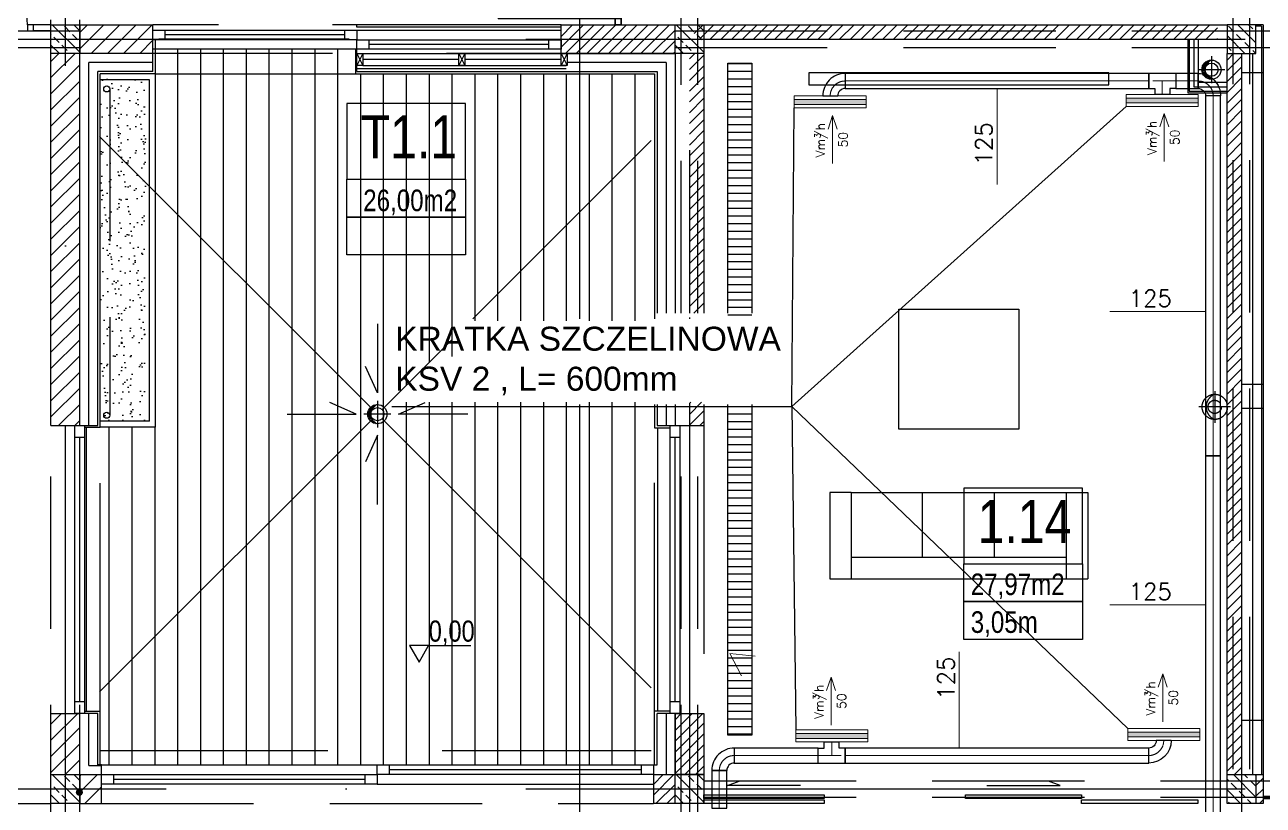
# Model space of a CAD drawing. Header units: millimetres. Extents: x -135140 to 267856, y -70704 to 149933.
# Drawn here: x 173294 to 183613, y -12292 to -5787 of the extents above; entities that cross this region are included whole.
import ezdxf
from ezdxf.enums import TextEntityAlignment as Align

# ---------------------------------------------------------------- set-up
doc = ezdxf.new("R2010")
doc.units = ezdxf.units.MM
doc.header["$LTSCALE"] = 99.9
for name, pattern in [('0707_PB_080619_gn_xref$0$ACAD_ISO10W100', [18, 12, -3, 0, -3]), ('ACAD_ISO03W100', [30, 12, -18]), ('ACAD_ISO10W100', [18, 12, -3, 0, -3]), ('AUDIT_D_080509132939-0', [0]), ('DASHDOT', [25.4, 12.7, -6.35, 0, -6.35]), ('DASHED', [0.75, 0.5, -0.25]), ('HIDDEN', [9.525, 6.35, -3.175]), ('HIDDENX2', [19.05, 12.7, -6.35])]:
    doc.linetypes.add(name, pattern=pattern)
for name, color, linetype in [('+48_HACZE', 253, 'Continuous'), ('+48_IZOLACJE', 250, 'Continuous'), ('+48_KOTY', 250, 'Continuous'), ('+48_MEBLE', 251, 'Continuous'), ('+48_OPISY T', 251, 'Continuous'), ('+48_OPISY_POM', 250, 'Continuous'), ('+48_OSIE', 8, 'Continuous'), ('+48_PODCIAGI', 250, 'Continuous'), ('+48_PODCIĄG', 250, 'ACAD_ISO03W100'), ('+48_PRZEBICIA', 143, 'Continuous'), ('+48_SCIANY', 250, 'Continuous'), ('+48_SPUSTY', 150, 'Continuous'), ('+48_STOLARKA OKNA', 250, 'Continuous'), ('+48_STOLARKA_DRZWI', 250, 'Continuous'), ('+48_STOLARKA_OKNA', 250, 'Continuous'), ('+48_TARAS', 253, 'Continuous'), ('+48_WEŁNA', 252, 'Continuous'), ('+48_WIDOK', 250, 'Continuous'), ('+48_ŚCIANY_GK', 250, 'Continuous'), ('+48_ŻELBET', 250, 'Continuous'), ('_przerywane', 8, 'DASHED'), ('ESI PROWADZĄCA', 3, 'Continuous')]:
    doc.layers.add(name, color=color, linetype=linetype)
for name, color, linetype, lineweight in [('2DH_SYM', 64, 'Continuous', 18), ('2DL_OBJ', 64, 'Continuous', 18), ('2DL_PRO_N1', 10, 'Continuous', 30), ('2DL_PRO_W11', 160, 'Continuous', 30), ('2DL_SYM', 64, 'Continuous', 18), ('CP_AXISAC', 7, 'DASHDOT', 0), ('x', 250, 'Continuous', 18)]:
    doc.layers.add(name, color=color, linetype=linetype, lineweight=lineweight)
doc.styles.add('CP_ATTR', font='ROMANS.SHX')
doc.styles.get("Standard").update_dxf_attribs({"font": 'ARIAL.TTF'})
doc.styles.add('WRP_ARIAL', font='ARIAL.TTF', dxfattribs={"width": 0.8})
doc.linetypes.add('BATTING', pattern='A,0.00254,-2.54,[134,ltypeshp.shx,S=2.54,R=0,X=-2.54,Y=0],-5.08,[134,ltypeshp.shx,S=2.54,R=180,X=2.54,Y=0],-2.54', length=10.16254)
doc.linetypes.add('ZIGZAG', pattern='A,0.00254,-5.08,[131,ltypeshp.shx,S=5.08,R=0,X=-5.08,Y=0],-10.16,[131,ltypeshp.shx,S=5.08,R=180,X=5.08,Y=0],-5.08', length=20.32254)
pattern_1 = [(225, (-523422.42, -128919.54), (67.351921, -67.351921), [])]
pattern_2 = [(225, (-523422.42, -128919.54), (44.9012806, -44.9012806), [])]
pattern_3 = [(135, (-523422.42, -128919.54), (-89.802561, -89.802561), []), (135, (-523422.42, -128829.74), (-89.802561, -89.802561), [63.5, -31.75])]

# ---------------------------------------------------------------- blocks, each defined once
blk = doc.blocks.new('OPISY_POM_METKA')
at = {"layer": '+48_OPISY_POM', "ltscale": 5}
for points in [[(0, -70), (109.7, -70), (109.7, 0), (0, 0)], [(109.7, -105), (0, -105), (0, -70), (109.7, -70)]]:
    blk.add_lwpolyline(points, close=True, dxfattribs=at)
at = {"layer": '+48_OPISY_POM'}
blk.add_lwpolyline([(109.7, -140), (0, -140), (0, -105), (109.7, -105)], close=True, dxfattribs=at)
at = {"layer": '+48_OPISY_POM', "ltscale": 5, "style": 'WRP_ARIAL', "width": 0.8}
for tag, p, height in [('NRPOM', (25.8, -50.8), 40), ('POW', (6.4, -99), 20)]:
    blk.add_attdef(tag, p, '', height=height, dxfattribs=at)
at = {"layer": '+48_OPISY_POM', "style": 'WRP_ARIAL', "width": 0.8}
blk.add_attdef('H', (6.4, -134), '', height=20, dxfattribs=at)
blk = doc.blocks.new('drzwi')
at = {"layer": '+48_STOLARKA_DRZWI'}
for p, q in [((-2, 0), (-2, -70)), ((0, 0), (-2, 0)), ((0, 0), (0, -70)), ((-2, -70), (0, -70))]:
    blk.add_line(p, q, dxfattribs=at)
blk.add_arc((-2, 0), 70, 180, 270, dxfattribs=at)
blk = doc.blocks.new('drzwi100')
at = {"layer": '+48_STOLARKA_DRZWI'}
for points in [[(5, 110), (5, 105), (0, 105), (0, 110)], [(5, 5), (5, 0), (0, 0), (0, 5)]]:
    blk.add_lwpolyline(points, close=True, dxfattribs=at)
at = {"layer": '+48_STOLARKA_DRZWI', "extrusion": (0, 0, -1), "xscale": 1.388888888888687, "yscale": 1.388888888888687, "zscale": -1.388888888889107, "rotation": 270}
blk.add_blockref('drzwi', (-5, 5), dxfattribs=at)
blk = doc.blocks.new('DRZWI_90')
at = {"layer": '+48_STOLARKA_DRZWI'}
for points in [[(36405.5, 16749.3), (36405.5, 16744.3), (36410.5, 16744.3), (36410.5, 16749.3)], [(36405.5, 16654.3), (36405.5, 16649.3), (36410.5, 16649.3), (36410.5, 16654.3)]]:
    blk.add_lwpolyline(points, close=True, dxfattribs=at)
at = {"layer": '+48_STOLARKA_DRZWI', "xscale": 1.25, "yscale": 1.25, "zscale": 1.25, "rotation": 270}
blk.add_blockref('drzwi', (36405.5, 16654.3), dxfattribs=at)
blk = doc.blocks.new('2DLAC019')
for p, q in [((-0.5, 0.2), (0.5, 0.2)), ((-0.5, -0.2), (0.5, -0.2))]:
    blk.add_line(p, q)
blk.add_lwpolyline([(-0.5, -0.5), (0.5, -0.5), (0.5, 0.5), (-0.5, 0.5)], close=True)
blk.add_solid([(-0.5, 0.2), (0.5, 0.2), (-0.5, -0.2), (0.5, -0.2)])
at = {"linetype": 'ByBlock', "style": 'CP_ATTR', "flags": 9}
for tag, p in [('NAME', (-0.092, -0.018)), ('NUMBER', (-0.092, -0.018)), ('GROUP', (-0.092, -0.018)), ('ARTICLE', (-0.092, -0.019)), ('CHARACTER', (-0.092, -0.019)), ('TEMPERATURE', (-0.092, -0.018)), ('FLOW', (-0.092, -0.018)), ('PRODUCT-TYPE', (-0.092, -0.019)), ('ORDER-NO', (-0.092, -0.019)), ('PRODUCER', (-0.092, -0.019)), ('PN', (-0.091, -0.018)), ('OTHER', (-0.091, -0.018)), ('DN', (-0.091, -0.019)), ('POWER', (-0.091, -0.019)), ('VOLTAGE', (-0.091, -0.019))]:
    blk.add_attdef(tag, text='', height=0.00005, dxfattribs=at).set_placement(p, align=Align.MIDDLE_LEFT)
blk = doc.blocks.new('CPLS_464')
for p, q in [((-0.5, 0), (0.5, 0)), ((0.5, 0), (0.219, 0.094)), ((0.5, 0), (0.219, -0.094))]:
    blk.add_line(p, q)
at = {"style": 'CP_ATTR'}
for s, height, p in [('Vm/h', 0.1875, (-0.37, 0.16)), ('3', 0.125, (0.031, 0.25))]:
    blk.add_text(s, height=height, dxfattribs=at).set_placement(p)
blk.add_attdef('VAL', text='', height=0.188, dxfattribs=at).set_placement((0, -0.219), align=Align.MIDDLE)
blk = doc.blocks.new('2CP_AC_ELBW_RO_D125_D125_R125_A90_E0_F0')
at = {"ltscale": 0.15}
for p, q in [((187.5, 125), (62.5, 125)), ((62.5, 125), (62.5, 125)), ((187.5, 125), (187.5, 125)), ((0, -62.5), (0, 62.5)), ((0, 62.5), (0, 62.5)), ((0, -62.5), (0, -62.5))]:
    blk.add_line(p, q, dxfattribs=at)
for radius in [187.5, 62.5]:
    blk.add_arc((0, 125), radius, 270, 0, dxfattribs=at)
at = {"layer": 'CP_AXISAC', "ltscale": 0.15}
for p, q in [((125, 125), (125, 125)), ((0, 0), (0, 0))]:
    blk.add_line(p, q, dxfattribs=at)
blk.add_arc((0, 125), 125, 270, 0, dxfattribs=at)
at = {"linetype": 'ByBlock', "ltscale": 0.15, "style": 'CP_ATTR', "flags": 9}
for tag in ['NAME', 'PRODUCER', 'PRODUCT-TYPE', 'ARTICLE', 'FLOW', 'OTHER']:
    blk.add_attdef(tag, (0, 0), '', height=0.0001, dxfattribs=at)
blk = doc.blocks.new('2CP_AC_TEE3_RO_D125_D125_L225_L113_A90')
at = {"ltscale": 0.15}
for p, q in [((50, 62.5), (50, 113)), ((50, 113), (175, 113)), ((175, 62.5), (175, 113)), ((0, -62.5), (0, 62.5)), ((0, 62.5), (50, 62.5)), ((225, 62.5), (175, 62.5)), ((225, -62.5), (225, 62.5)), ((0, -62.5), (225, -62.5))]:
    blk.add_line(p, q, dxfattribs=at)
at = {"layer": 'CP_AXISAC', "ltscale": 0.15}
for p, q in [((112.5, 113), (112.5, 0)), ((0, 0), (225, 0))]:
    blk.add_line(p, q, dxfattribs=at)
at = {"linetype": 'ByBlock', "ltscale": 0.15, "style": 'CP_ATTR', "flags": 9}
for tag in ['NAME', 'PRODUCER', 'PRODUCT-TYPE', 'ARTICLE', 'FLOW', 'OTHER']:
    blk.add_attdef(tag, (0, 0), '', height=0.0001, dxfattribs=at)
blk = doc.blocks.new('2CP_AC_PIPE_RO')
at = {"ltscale": 0.15}
for p, q in [((1, 0.5), (0, 0.5)), ((0, 0.5), (0, -0.5)), ((1, -0.5), (1, 0.5)), ((0, -0.5), (1, -0.5))]:
    blk.add_line(p, q, dxfattribs=at)
at = {"layer": 'CP_AXISAC', "ltscale": 0.15}
blk.add_line((0, 0), (1, 0), dxfattribs=at)
at = {"linetype": 'ByBlock', "ltscale": 0.15, "style": 'CP_ATTR', "flags": 9}
for tag in ['NAME', 'PRODUCER', 'PRODUCT-TYPE', 'ARTICLE', 'FLOW', 'OTHER']:
    blk.add_attdef(tag, (0, 0), '', height=0.0001, dxfattribs=at)
blk = doc.blocks.new('CPHS_DS08')
blk.add_line((0, 0), (2, 0))
at = {"style": 'CP_ATTR', "flags": 14}
blk.add_attdef('FI', text='', height=0.35, dxfattribs=at).set_placement((0.784, 0.275), align=Align.MIDDLE)
at = {"style": 'CP_ATTR', "flags": 12}
blk.add_attdef('EVAL_W_MM', text='', height=0.35, dxfattribs=at).set_placement((1.006, 0.275), align=Align.MIDDLE_LEFT)
at = {"linetype": 'ByBlock', "style": 'CP_ATTR', "flags": 9}
blk.add_attdef('VAL', text='', height=0.00005, dxfattribs=at).set_placement((0.408, 0.182), align=Align.MIDDLE_LEFT)
blk = doc.blocks.new('CPHS_DS09')
blk.add_line((0, 0), (-2, 0))
at = {"style": 'CP_ATTR', "flags": 14}
blk.add_attdef('FI', text='', height=0.35, dxfattribs=at).set_placement((-1.807, 0.275), align=Align.MIDDLE)
at = {"style": 'CP_ATTR', "flags": 12}
blk.add_attdef('EVAL_W_MM', text='', height=0.35, dxfattribs=at).set_placement((-1.604, 0.275), align=Align.MIDDLE_LEFT)
at = {"linetype": 'ByBlock', "style": 'CP_ATTR', "flags": 9}
blk.add_attdef('VAL', text='', height=0.00005, dxfattribs=at).set_placement((-1.342, 0.182), align=Align.MIDDLE_LEFT)

msp = doc.modelspace()

# ---------------------------------------------------------------- hatches: boundary and pattern name
at = {"layer": '+48_HACZE', "linetype": 'AUDIT_D_080509132939-0'}
h = msp.add_hatch(dxfattribs=at)
h.set_pattern_fill('ANSI33', color=256, scale=20, angle=90, style=0)
h.set_pattern_definition([(135, (-523422.42, -128919.54), (-89.802561, -89.802561), []), (135, (-523422.42, -128829.74), (-89.802561, -89.802561), [63.5, -31.75])])
h.paths.add_polyline_path([(173512, -5787), (173752, -5787), (173752, -6027), (173512, -6027)])
at = {"layer": '+48_HACZE'}
h = msp.add_hatch(dxfattribs=at)
h.set_pattern_fill('ANSI31', color=256, scale=30, angle=180, style=0)
h.set_pattern_definition(pattern_1)
h.paths.add_polyline_path([(173752, -6027), (174362, -6027), (174362, -5907), (173752, -5907)])
h.paths.add_polyline_path([(173752, -5787), (173752, -5907), (174362, -5907), (174362, -5787)])
h = msp.add_hatch(dxfattribs=at)
h.set_pattern_fill('ANSI31', color=256, scale=20, angle=180, style=0)
h.set_pattern_definition(pattern_2)
h.paths.add_polyline_path([(178712, -5787), (177762, -5787), (177762, -5907), (178712, -5907)])
h.paths.add_polyline_path([(178712, -5907), (177762, -5907), (177762, -5912), (177762, -5912), (177762, -5992), (177762, -5992), (177762, -5992), (177762, -6027), (177762, -6027), (178712, -6027)])
at = {"layer": '+48_HACZE', "linetype": 'AUDIT_D_080509132939-0'}
h = msp.add_hatch(dxfattribs=at)
h.set_pattern_fill('ANSI33', color=256, scale=20, angle=90, style=0)
h.set_pattern_definition([(135, (-518222.42, -128919.54), (-89.802561, -89.802561), []), (135, (-518222.42, -128829.74), (-89.802561, -89.802561), [63.5, -31.75])])
h.paths.add_polyline_path([(178712, -5787), (178952, -5787), (178952, -6027), (178712, -6027)])
at = {"layer": '+48_HACZE'}
h = msp.add_hatch(dxfattribs=at)
h.set_pattern_fill('ANSI31', color=256, scale=20, angle=180, style=0)
h.set_pattern_definition([(225, (-523502.42, -128919.54), (44.9012806, -44.9012806), [])])
h.paths.add_polyline_path([(178872, -5907), (183232, -5907), (183232, -5787), (178872, -5787)])
at = {"layer": '+48_HACZE', "linetype": 'AUDIT_D_080509132939-0'}
h = msp.add_hatch(dxfattribs=at)
h.set_pattern_fill('ANSI33', color=256, scale=20, angle=90, style=0)
h.set_pattern_definition(pattern_3)
h.paths.add_polyline_path([(183312, -5787), (183312, -5907), (183432, -5907), (183432, -5787)])
h.paths.add_polyline_path([(183501, -5810), (183501, -5787), (183432, -5787), (183432, -5907), (183552, -5907), (183552, -5810)])
h.paths.add_polyline_path([(183552, -5810), (183552, -5787), (183501, -5787), (183501, -5810)], flags=17)
h.paths.add_polyline_path([(183552, -6027), (183552, -6005), (183501, -6005), (183501, -6027)])
h.paths.add_polyline_path([(183552, -6005), (183552, -5907), (183432, -5907), (183432, -6027), (183501, -6027), (183501, -6005)])
h.paths.add_polyline_path([(183432, -6027), (183432, -5907), (183312, -5907), (183312, -6027)])
at = {"layer": '+48_HACZE'}
h = msp.add_hatch(dxfattribs=at)
h.set_pattern_fill('ANSI31', color=256, scale=30, angle=180, style=0)
h.set_pattern_definition(pattern_1)
h.paths.add_polyline_path([(173752, -11527), (173632, -11527), (173632, -12037), (173752, -12037)])
h.paths.add_polyline_path([(173632, -11527), (173512, -11527), (173512, -12037), (173632, -12037)])
h.paths.add_polyline_path([(173632, -9127), (173752, -9127), (173752, -6027), (173632, -6027)])
h.paths.add_polyline_path([(173512, -9127), (173632, -9127), (173632, -6027), (173512, -6027)])
h = msp.add_hatch(dxfattribs=at)
h.set_pattern_fill('ANSI31', color=256, scale=20, angle=180, style=0)
h.set_pattern_definition(pattern_2)
h.paths.add_polyline_path([(178832, -8191), (178952, -8191), (178952, -6027), (178832, -6027)])
h.paths.add_polyline_path([(178712, -8191), (178712, -8254), (178712, -8254), (178712, -8191)])
h.paths.add_polyline_path([(178952, -8934), (178832, -8934), (178832, -9127), (178952, -9127)])
h.paths.add_polyline_path([(178952, -8254), (178952, -8825), (178952, -8825), (178952, -8254)])
h = msp.add_hatch(dxfattribs=at)
h.set_pattern_fill('ANSI31', color=256, scale=20, angle=180, style=0)
h.set_pattern_definition(pattern_2)
h.paths.add_polyline_path([(183312, -6027), (183432, -6027), (183432, -12037), (183312, -12037)])
at = {"layer": '+48_HACZE', "linetype": 'Continuous'}
h = msp.add_hatch(dxfattribs=at)
h.set_pattern_fill('AR-SAND', color=256, scale=3, angle=90)
h.set_pattern_definition([(127.5, (165157.42, 68530.75), (-146.82397, -4.8001), [0, -115.824, 0, -129.54, 0, -123.825]), (97.5, (165157.42, 68530.75), (-215.04753, 134.857), [0, -62.484, 0, -104.394, 0, -40.005]), (57.5, (165157.42, 68437.03), (-0.43116, 237.29771), [0, -38.1, 0, -137.16, 0, -179.07]), (47.5, (165157.42, 68437.03), (-66.8788, 229.06694), [0, -19.05, 0, -89.916, 0, -102.87])])
edge = h.paths.add_edge_path(flags=0)
edge.add_arc((174117, -9032), 55, 0, 180)
edge.add_arc((174117, -9032), 55, 180, 360)
h.paths.add_polyline_path([(174302, -6242), (173922, -6242), (173922, -9092), (174302, -9092)])
at = {"layer": '+48_HACZE'}
h = msp.add_hatch(dxfattribs=at)
h.set_pattern_fill('ANSI31', color=256, scale=20, angle=180, style=0)
h.set_pattern_definition(pattern_2)
h.paths.add_polyline_path([(178712, -11527), (178952, -11527), (178952, -12037), (178712, -12037)])
at = {"layer": '+48_HACZE', "linetype": 'AUDIT_D_080509132939-0'}
h = msp.add_hatch(dxfattribs=at)
h.set_pattern_fill('ANSI33', color=256, scale=20, angle=90, style=0)
h.set_pattern_definition([(135, (-523422.42, -135169.54), (-89.802561, -89.802561), []), (135, (-523422.42, -135079.74), (-89.802561, -89.802561), [63.5, -31.75])])
h.paths.add_polyline_path([(173512, -12037), (173752, -12037), (173752, -12277), (173512, -12277)])
at = {"layer": '+48_HACZE'}
h = msp.add_hatch(dxfattribs=at)
h.set_pattern_fill('ANSI31', color=256, scale=30, angle=180, style=0)
h.set_pattern_definition(pattern_1)
h.paths.add_polyline_path([(173752, -12037), (173932, -12037), (173932, -12277), (173752, -12277)])
h = msp.add_hatch(dxfattribs=at)
h.set_pattern_fill('ANSI31', color=256, scale=20, angle=180, style=0)
h.set_pattern_definition(pattern_2)
h.paths.add_polyline_path([(178532, -12037), (178712, -12037), (178712, -12277), (178532, -12277)])
at = {"layer": '+48_HACZE', "linetype": 'AUDIT_D_080509132939-0'}
h = msp.add_hatch(dxfattribs=at)
h.set_pattern_fill('ANSI33', color=256, scale=20, angle=90, style=0)
h.set_pattern_definition([(135, (-518222.42, -135169.54), (-89.802561, -89.802561), []), (135, (-518222.42, -135079.74), (-89.802561, -89.802561), [63.5, -31.75])])
h.paths.add_polyline_path([(178712, -12037), (178952, -12037), (178952, -12277), (178712, -12277)])
h = msp.add_hatch(dxfattribs=at)
h.set_pattern_fill('ANSI33', color=256, scale=20, angle=90, style=0)
h.set_pattern_definition(pattern_3)
h.paths.add_polyline_path([(183432, -12157), (183552, -12157), (183552, -12037), (183432, -12037)])
h.paths.add_polyline_path([(183432, -12277), (183552, -12277), (183552, -12157), (183432, -12157)])
h.paths.add_polyline_path([(183312, -12157), (183312, -12247), (183312, -12247), (183312, -12277), (183432, -12277), (183432, -12157)])
h.paths.add_polyline_path([(183312, -12037), (183312, -12157), (183432, -12157), (183432, -12037)])
at = {"layer": '+48_HACZE'}
h = msp.add_hatch(dxfattribs=at)
h.set_pattern_fill('ANSI31', color=256, scale=20, angle=180, style=0)
h.set_pattern_definition(pattern_2)
h.paths.add_polyline_path([(183612, -12037), (183552, -12037), (183552, -12089), (183612, -12089)])
h.paths.add_polyline_path([(183612, -12089), (183552, -12089), (183552, -12157), (183612, -12157)])
h.paths.add_polyline_path([(183612, -12226), (183552, -12226), (183552, -12277), (183612, -12277)])
h.paths.add_polyline_path([(183612, -12157), (183552, -12157), (183552, -12226), (183612, -12226)])
at = {"layer": '+48_MEBLE'}
h = msp.add_hatch(dxfattribs=at)
h.set_pattern_fill('ANSI31', color=256, scale=20, angle=135, style=0)
h.set_pattern_definition([(180, (-523422.42, -128919.54), (-8e-14, -63.5), [])])
h.paths.add_polyline_path([(179352, -8934), (179152, -8934), (179152, -11707), (179352, -11707)])
h.paths.add_polyline_path([(179152, -8254), (179352, -8254), (179352, -6107), (179152, -6107)])
at = {"layer": '+48_OPISY T'}
h = msp.add_hatch(color=256, dxfattribs=at)
edge = h.paths.add_edge_path()
edge.add_arc((173749, -12184), 30, 0, 360)
at = {"layer": '+48_PRZEBICIA', "linetype": 'Continuous'}
h = msp.add_hatch(dxfattribs=at)
h.set_pattern_fill('ANSI31', color=256, scale=3, style=0)
h.set_pattern_definition([(45, (-423805.559, -132442.699), (-6.73519209, 6.73519209), [])])
edge = h.paths.add_edge_path()
edge.add_arc((183182, -6162), 80, 90, 270)
edge.add_arc((183213, -6162), 85.7, 110.983, 249.017, ccw=False)
h = msp.add_hatch(dxfattribs=at)
h.set_pattern_fill('ANSI31', color=256, scale=3, style=0)
h.set_pattern_definition([(45, (-430755.559, -135313.198), (-6.73519209, 6.73519209), [])])
edge = h.paths.add_edge_path()
edge.add_arc((176232, -9033), 80, 90, 270)
edge.add_arc((176263, -9033), 85.7, 110.983, 249.017, ccw=False)
at = {"layer": '+48_TARAS'}
h = msp.add_hatch(dxfattribs=at)
h.set_pattern_fill('LINE', color=256, scale=60, angle=90, style=0)
h.set_pattern_definition([(90, (-523422.42, -128919.54), (-190.5, 1e-14), [])])
h.paths.add_polyline_path([(178542, -8934), (176335, -8934), (176335, -8931), (176714, -8552), (176965, -8552), (176965, -8254), (178542, -8254), (178542, -6197), (176052, -6197), (176052, -5992), (174382, -5992), (174382, -9142), (173792, -9142), (173792, -11512), (173922, -11512), (173922, -11957), (178542, -11957), (178542, -11507), (178672, -11507), (178672, -9147), (178542, -9147)])

# ---------------------------------------------------------------- linework, layer by layer
at = {"layer": '+48_HACZE', "ltscale": 0.1}
msp.add_lwpolyline([(176112, -6127), (177805, -6127)], dxfattribs=at)
at = {"layer": '+48_IZOLACJE'}
for p, q in [((174362, -6177), (174362, -6027)), ((174362, -6177), (173902, -6177)), ((173902, -9127), (173902, -6177)), ((178562, -6177), (178562, -8191)), ((178562, -8951), (178562, -9127)), ((173752, -9127), (173902, -9127)), ((178562, -9127), (178672, -9127)), ((173902, -11527), (173752, -11527)), ((173902, -11957), (173902, -11527)), ((178562, -11957), (178562, -11527)), ((178672, -11527), (178562, -11527)), ((173902, -11887), (173902, -11887))]:
    msp.add_line(p, q, dxfattribs=at)
for points in [[(176062, -6177), (176062, -5992)], [(176062, -6177), (178562, -6177)], [(173932, -11957), (173902, -11957)], [(178532, -11957), (178562, -11957)]]:
    msp.add_lwpolyline(points, dxfattribs=at)
at = {"layer": '+48_KOTY', "ltscale": 5}
msp.add_line((176659, -10961), (177011, -10961), dxfattribs=at)
msp.add_lwpolyline([(176579, -11099), (176659, -10961), (176499, -10961)], close=True, dxfattribs=at)
at = {"layer": '+48_MEBLE'}
for p, q in [((175996, -5907), (174412, -5907)), ((176194, -8994), (173917, -6718)), ((177028, -8237), (178512, -6753)), ((176271, -8994), (176856, -8410)), ((176194, -9072), (173917, -11348)), ((176271, -9072), (178512, -11313)), ((180181, -9685), (180001, -9685)), ((180001, -9685), (180001, -10405)), ((180181, -9685), (180181, -10405)), ((180181, -9685), (181972, -9685)), ((180772, -9685), (180772, -10225)), ((181372, -9685), (181372, -10225)), ((181972, -9685), (182152, -9685)), ((181972, -9685), (181972, -10225)), ((182152, -9685), (182152, -10405)), ((181972, -9730), (181972, -10360)), ((181972, -10203), (181972, -10293)), ((180181, -10225), (181972, -10225)), ((180181, -10270), (180181, -10360)), ((181972, -10270), (181972, -10405)), ((180001, -10405), (181972, -10405)), ((181972, -10405), (182152, -10405)), ((173932, -11957), (176230, -11957)), ((176230, -12117), (178532, -12117))]:
    msp.add_line(p, q, dxfattribs=at)
for points in [[(176063, -5832), (177762, -5832)], [(176062, -5992), (174362, -5992)]]:
    msp.add_lwpolyline(points, dxfattribs=at)
for points in [[(179827, -6287), (182327, -6287), (182327, -6187), (179827, -6187)], [(181577, -9159), (180577, -9159), (180577, -8159), (181577, -8159)]]:
    msp.add_lwpolyline(points, close=True, dxfattribs=at)
at = {"layer": '+48_OSIE', "linetype": 'ACAD_ISO10W100', "ltscale": 5}
for p, q in [((173632, -24113), (173632, 2159)), ((178832, 2159), (178832, -8191)), ((183432, 2159), (183432, -24113)), ((159487, -5907), (190440, -5907)), ((178832, -8226), (178832, -8237)), ((178832, -8945), (178832, -24113)), ((159487, -12157), (190440, -12157)), ((159487, -12157), (190440, -12157))]:
    msp.add_line(p, q, dxfattribs=at)
at = {"layer": '+48_PODCIAGI', "linetype": 'HIDDEN', "ltscale": 3}
for points in [[(177762, -5787), (174362, -5787)], [(178712, -6027), (174362, -6027)]]:
    msp.add_lwpolyline(points, dxfattribs=at)
at = {"layer": '+48_PODCIĄG', "linetype": 'HIDDEN', "ltscale": 2}
for p, q in [((173512, -20337), (173512, 93)), ((173752, -20337), (173752, 93)), ((178764, -8191), (178764, 93)), ((178901, -8191), (178901, 93)), ((183364, -21507), (183364, 93)), ((183501, -21507), (183501, 93)), ((164912, -5839), (173752, -5839)), ((178712, -5839), (189352, -5839)), ((164912, -5976), (173752, -5976)), ((178712, -5976), (189352, -5976)), ((178764, -20337), (178764, -8951)), ((178901, -20337), (178901, -8951)), ((178952, -12089), (189352, -12089)), ((173932, -12277), (178532, -12277)), ((178952, -12226), (189352, -12226))]:
    msp.add_line(p, q, dxfattribs=at)
at = {"layer": '+48_PRZEBICIA', "linetype": '0707_PB_080619_gn_xref$0$ACAD_ISO10W100', "ltscale": 0.5}
for p, q in [((183182, -6050), (183182, -6274)), ((183294, -6162), (183070, -6162)), ((183209, -8840), (183209, -9104)), ((176232, -8921), (176232, -9145)), ((183341, -8972), (183077, -8972)), ((176344, -9033), (176120, -9033))]:
    msp.add_line(p, q, dxfattribs=at)
at = {"layer": '+48_PRZEBICIA', "linetype": 'Continuous'}
for centre in [(183182, -6162), (176232, -9033)]:
    msp.add_circle(centre, 80, dxfattribs=at)
at = {"layer": '+48_PRZEBICIA', "linetype": 'HIDDEN'}
msp.add_circle((183209, -8972), 105, dxfattribs=at)
at = {"layer": '+48_PRZEBICIA', "linetype": 'Continuous'}
for centre in [(183213, -6162), (176263, -9033)]:
    msp.add_arc(centre, 85.7, 110.983, 249.017, dxfattribs=at)
at = {"layer": '+48_PRZEBICIA', "linetype": 'HIDDEN'}
msp.add_arc((183249, -8972), 112, 110.983, 249.017, dxfattribs=at)
at = {"layer": '+48_SCIANY', "ltscale": 3}
for p, q in [((173512, -5787), (174362, -5787)), ((173512, -9127), (173512, -5787)), ((174362, -6027), (174362, -5787)), ((183612, -5787), (183612, -12037)), ((174362, -6027), (173752, -6027)), ((173752, -9127), (173752, -6027)), ((178712, -6027), (178712, -8191)), ((178952, -6027), (178952, -8191)), ((178712, -8951), (178712, -9127)), ((178952, -8951), (178952, -9127)), ((178712, -9127), (178952, -9127)), ((173512, -12277), (173512, -11527)), ((173752, -12037), (173752, -11527)), ((178712, -11527), (178712, -12037)), ((178952, -11527), (178952, -12037)), ((173932, -12277), (173932, -12037)), ((178532, -12037), (178532, -12277)), ((173752, -12277), (173932, -12277)), ((178712, -12277), (178532, -12277))]:
    msp.add_line(p, q, dxfattribs=at)
at = {"layer": '+48_SCIANY', "ltscale": 0.3}
for p, q in [((178952, -5787), (183312, -5787)), ((178952, -5907), (183312, -5907)), ((183312, -12037), (183312, -6027)), ((183432, -6027), (183432, -12037)), ((178712, -11527), (178952, -11527)), ((173752, -12037), (173932, -12037))]:
    msp.add_line(p, q, dxfattribs=at)
at = {"layer": '+48_SCIANY'}
msp.add_line((178532, -12037), (178712, -12037), dxfattribs=at)
at = {"layer": '+48_SCIANY', "ltscale": 3}
for points in [[(177762, -6027), (177762, -5787)], [(177762, -5787), (178712, -5787)], [(177762, -6027), (178712, -6027)], [(173512, -9127), (173752, -9127)], [(173512, -11527), (173752, -11527)]]:
    msp.add_lwpolyline(points, dxfattribs=at)
at = {"layer": '+48_SCIANY', "ltscale": 0.3}
msp.add_lwpolyline([(178712, -11527), (178952, -11527), (178952, -12037), (178712, -12037)], close=True, dxfattribs=at)
msp.add_lwpolyline([(183552, -12037), (183612, -12037), (183612, -12277), (183552, -12277)], dxfattribs=at)
at = {"layer": '+48_SPUSTY'}
for centre in [(183182, -6162), (176232, -9033)]:
    msp.add_circle(centre, 55, dxfattribs=at)
at = {"layer": '+48_SPUSTY', "linetype": 'HIDDEN', "ltscale": 0.5}
msp.add_circle((183209, -8972), 55, dxfattribs=at)
at = {"layer": '+48_STOLARKA OKNA'}
for points in [[(174362, -5832), (176062, -5832), (176062, -5912), (174362, -5912)], [(174362, -5832), (174462, -5832), (174462, -5912), (174362, -5912)], [(175962, -5832), (176062, -5832), (176062, -5912), (175962, -5912)], [(176062, -5912), (176162, -5912), (176162, -5992), (176062, -5992)], [(176062, -5912), (177762, -5912), (177762, -5992), (176062, -5992)], [(177662, -5912), (177762, -5912), (177762, -5992), (177662, -5992)], [(173792, -9127), (173792, -11527), (173712, -11527), (173712, -9127)], [(173792, -9127), (173792, -9227), (173712, -9227), (173712, -9127)], [(178752, -9127), (178752, -11527), (178672, -11527), (178672, -9127)], [(178752, -9127), (178752, -9227), (178672, -9227), (178672, -9127)], [(173792, -11427), (173792, -11527), (173712, -11527), (173712, -11427)], [(178752, -11427), (178752, -11527), (178672, -11527), (178672, -11427)], [(176230, -11957), (178532, -11957), (178532, -12037), (176230, -12037)], [(176230, -11957), (176330, -11957), (176330, -12037), (176230, -12037)], [(178432, -11957), (178532, -11957), (178532, -12037), (178432, -12037)], [(173932, -12037), (174032, -12037), (174032, -12117), (173932, -12117)], [(173932, -12037), (176230, -12037), (176230, -12117), (173932, -12117)], [(176130, -12037), (176230, -12037), (176230, -12117), (176130, -12117)]]:
    msp.add_lwpolyline(points, close=True, dxfattribs=at)
for points in [[(175962, -5872), (174462, -5872)], [(177662, -5952), (176162, -5952)], [(173752, -11427), (173752, -9227)], [(178712, -11427), (178712, -9227)], [(178432, -11997), (176330, -11997)], [(176130, -12077), (174032, -12077)]]:
    msp.add_lwpolyline(points, dxfattribs=at)
at = {"layer": '+48_STOLARKA_DRZWI'}
for points in [[(173512, -5787), (173367, -5787)], [(173367, -5837), (173367, -5787)], [(173512, -5837), (173367, -5837)], [(179758, -12127), (179148, -12127), (179246, -12091)], [(181311, -12127), (181922, -12127), (181824, -12091)]]:
    msp.add_lwpolyline(points, dxfattribs=at)
for points in [[(178952, -12207), (179954, -12207), (179954, -12237), (178952, -12237)], [(178952, -12247), (179954, -12247), (179954, -12277), (178952, -12277)], [(181132, -12207), (182100, -12207), (182100, -12237), (181132, -12237)], [(182100, -12247), (183067, -12247), (183067, -12277), (182100, -12277)]]:
    msp.add_lwpolyline(points, close=True, dxfattribs=at)
at = {"layer": '+48_STOLARKA_OKNA'}
for p, q in [((183612, -12217), (184697, -12217)), ((183612, -12237), (184697, -12237))]:
    msp.add_line(p, q, dxfattribs=at)
at = {"layer": '+48_TARAS'}
for centre in [(173977, -6322), (173977, -9042)]:
    msp.add_circle(centre, 25, dxfattribs=at)
at = {"layer": '+48_WEŁNA', "linetype": 'BATTING', "ltscale": 0.7}
for p, q in [((174362, -6102), (173827, -6102)), ((173827, -11962), (173827, -11527)), ((178637, -11527), (178637, -12037)), ((173827, -11962), (173932, -11962))]:
    msp.add_line(p, q, dxfattribs=at)
at = {"layer": '+48_WEŁNA', "linetype": 'BATTING', "ltscale": 0.07}
for p, q in [((173827, -9127), (173827, -6102)), ((178637, -6102), (178637, -8191)), ((178637, -8951), (178637, -9127))]:
    msp.add_line(p, q, dxfattribs=at)
at = {"layer": '+48_WEŁNA', "linetype": 'ZIGZAG', "ltscale": 0.7}
msp.add_lwpolyline([(183035, -5907), (183035, -6305), (183312, -6305)], dxfattribs=at)
at = {"layer": '+48_WEŁNA', "linetype": 'BATTING', "ltscale": 0.048}
for points in [[(176912, -6077), (176112, -6077)], [(177762, -6077), (176962, -6077)]]:
    msp.add_lwpolyline(points, dxfattribs=at)
at = {"layer": '+48_WEŁNA', "linetype": 'ZIGZAG', "ltscale": 0.45}
msp.add_lwpolyline([(176062, -6152), (177805, -6152)], dxfattribs=at)
at = {"layer": '+48_WEŁNA', "linetype": 'BATTING', "ltscale": 0.07}
msp.add_lwpolyline([(178637, -6102), (177812, -6102)], dxfattribs=at)
at = {"layer": '+48_WIDOK'}
for p, q in [((174382, -6197), (174382, -5912)), ((176112, -6027), (176062, -6127)), ((176062, -6027), (176112, -6127)), ((176062, -6027), (177762, -6027)), ((176962, -6027), (176912, -6127)), ((176912, -6027), (176962, -6127)), ((177812, -6027), (177762, -6127)), ((177762, -6027), (177812, -6127)), ((173922, -9142), (173922, -6197)), ((178542, -6197), (178542, -8237)), ((178542, -8951), (178542, -9147)), ((173792, -9142), (173922, -9142)), ((178542, -9147), (178672, -9147)), ((173922, -11957), (173922, -11512)), ((178672, -11507), (178542, -11507)), ((178542, -11957), (178542, -11507)), ((173917, -11837), (173922, -11837))]:
    msp.add_line(p, q, dxfattribs=at)
at = {"layer": '+48_WIDOK', "linetype": 'HIDDEN', "ltscale": 3}
for p, q in [((178952, -9127), (178952, -11527)), ((173917, -11837), (178512, -11837)), ((172022, -12277), (173512, -12277))]:
    msp.add_line(p, q, dxfattribs=at)
at = {"layer": '+48_WIDOK'}
for points in [[(177762, -5787), (176062, -5787)], [(176062, -5807), (176062, -5787)], [(177762, -5807), (176062, -5807)], [(176052, -6197), (176052, -5992)], [(174382, -6197), (173922, -6197)], [(174332, -6247), (173922, -6247)], [(174332, -9092), (174332, -6247)], [(174382, -9142), (174382, -6197)], [(176052, -6197), (178542, -6197)], [(176232, -8279), (176232, -8856), (176134, -8635)], [(175479, -9033), (176056, -9033), (175835, -8935)], [(176986, -9033), (176409, -9033), (176630, -8935)], [(174332, -9092), (173922, -9092)], [(174382, -9142), (173922, -9142)], [(176232, -9786), (176232, -9209), (176134, -9430)], [(173917, -11512), (173792, -11512)], [(173932, -12037), (173932, -11957)]]:
    msp.add_lwpolyline(points, dxfattribs=at)
for points in [[(176112, -6027), (176112, -6127), (176062, -6127), (176062, -6027)], [(176962, -6027), (176962, -6127), (176912, -6127), (176912, -6027)], [(177812, -6027), (177812, -6127), (177762, -6127), (177762, -6027)]]:
    msp.add_lwpolyline(points, close=True, dxfattribs=at)
at = {"layer": '+48_WIDOK', "ltscale": 0.3}
for points in [[(179152, -8191), (179152, -6107), (179352, -6107), (179352, -8191)], [(179352, -8951), (179352, -11707), (179152, -11707), (179152, -8951)]]:
    msp.add_lwpolyline(points, dxfattribs=at)
at = {"layer": '+48_WIDOK', "linetype": 'HIDDEN', "ltscale": 0.7}
for points in [[(183612, -6187), (183432, -6187)], [(183612, -8787), (183432, -8787)], [(183612, -8987), (183432, -8987)], [(183612, -11587), (183432, -11587)]]:
    msp.add_lwpolyline(points, dxfattribs=at)
at = {"layer": '+48_WIDOK', "linetype": 'HIDDEN', "ltscale": 3}
for points in [[(174382, -6197), (176052, -6197)], [(173922, -11512), (173922, -9142)], [(178542, -11507), (178542, -9147)]]:
    msp.add_lwpolyline(points, dxfattribs=at)
at = {"layer": '+48_ŚCIANY_GK'}
for p, q in [((183612, -5787), (183552, -5787)), ((183600, -5800), (183552, -5800)), ((183600, -5800), (183600, -12037)), ((183612, -5787), (183612, -12037)), ((183525, -6027), (183525, -12037))]:
    msp.add_line(p, q, dxfattribs=at)
for points in [[(182985, -5907), (182985, -6355), (183312, -6355)], [(182997, -5907), (182997, -6342), (183312, -6342)], [(183072, -5907), (183072, -6267), (183312, -6267)]]:
    msp.add_lwpolyline(points, dxfattribs=at)
at = {"layer": '+48_ŻELBET', "linetype": 'Continuous'}
for points in [[(173512, -5787), (173752, -5787), (173752, -6027), (173512, -6027)], [(178712, -5787), (178952, -5787), (178952, -6027), (178712, -6027)], [(183312, -6027), (183552, -6027), (183552, -5787), (183312, -5787)], [(173512, -12037), (173752, -12037), (173752, -12277), (173512, -12277)], [(178712, -12037), (178952, -12037), (178952, -12277), (178712, -12277)], [(183552, -12277), (183312, -12277), (183312, -12037), (183552, -12037)]]:
    msp.add_lwpolyline(points, close=True, dxfattribs=at)
at = {"ltscale": 0.15}
for p, q in [((179685, -8970), (182472, -6469)), ((179685, -8970), (179705, -6481)), ((176353, -8970), (179685, -8970)), ((179685, -8970), (182484, -11653)), ((179685, -8970), (179718, -11665))]:
    msp.add_line(p, q, dxfattribs=at)
at = {"layer": '_przerywane', "linetype": 'HIDDENX2'}
msp.add_line((174002, -6322), (174002, -9042), dxfattribs=at)
at = {"layer": 'Defpoints', "color": 2, "ltscale": 0.15}
for p, q in [((177916, 3266), (177916, -8237)), ((177916, -8951), (177916, -25434))]:
    msp.add_line(p, q, dxfattribs=at)
at = {"layer": 'ESI PROWADZĄCA', "ltscale": 0.15}
msp.add_lwpolyline([(178212, -4687), (178262, -4687), (178262, -5787), (178212, -5787)], close=True, dxfattribs=at)
at = {"layer": 'x'}
for points in [[(179169, -11027), (179379, -11051)], [(179169, -11027), (179267, -11214)]]:
    msp.add_lwpolyline(points, dxfattribs=at)

# ---------------------------------------------------------------- block references
at = {"layer": '+48_HACZE', "linetype": 'AUDIT_D_080509132939-0', "xscale": -10, "yscale": 10, "zscale": 10}
msp.add_blockref('drzwi100', (178262, -5787), dxfattribs=at)
at = {"layer": '+48_OPISY_POM'}
ref = msp.add_blockref('OPISY_POM_METKA', (175978, -6445), dxfattribs=dict(at, xscale=9, yscale=9, zscale=8.999999999994316))
ref.add_attrib('NRPOM', 'T1.1', (176092, -6902), dxfattribs={"ltscale": 5, "height": 360, "style": 'WRP_ARIAL', "width": 0.8})
ref.add_attrib('POW', '26,00m2', (176114, -7341), dxfattribs={"ltscale": 5, "height": 180, "style": 'WRP_ARIAL', "width": 0.8})
ref = msp.add_blockref('OPISY_POM_METKA', (181119, -9650), dxfattribs=dict(at, xscale=9, yscale=9, zscale=8.999999999984084))
ref.add_attrib('H', '3,05m', (181176, -10856), dxfattribs={"height": 180, "style": 'WRP_ARIAL', "width": 0.8})
ref.add_attrib('NRPOM', '1.14', (181233, -10107), dxfattribs={"ltscale": 5, "height": 360, "style": 'WRP_ARIAL', "width": 0.8})
ref.add_attrib('POW', '27,97m2', (181176, -10541), dxfattribs={"ltscale": 5, "height": 180, "style": 'WRP_ARIAL', "width": 0.8})
at = {"layer": '+48_STOLARKA_DRZWI', "xscale": 10, "yscale": 10, "zscale": 10, "rotation": 270}
msp.add_blockref('DRZWI_90', (5874, 358267), dxfattribs=at)
at = {"layer": '2DH_SYM', "ltscale": 0.15}
ref = msp.add_blockref('CPHS_DS09', (181395, -6319), dxfattribs=dict(at, xscale=400, yscale=400, zscale=400, rotation=90))
ref.add_attrib('EVAL_W_MM', '125', dxfattribs={"layer": '0', "height": 140, "rotation": 90, "style": 'CP_ATTR', "flags": 12}).set_placement((181285, -6960), align=Align.MIDDLE_LEFT)
ref = msp.add_blockref('CPHS_DS09', (183134, -8178), dxfattribs=dict(at, xscale=400, yscale=400, zscale=400))
ref.add_attrib('EVAL_W_MM', '125', dxfattribs={"layer": '0', "height": 140, "style": 'CP_ATTR', "flags": 12}).set_placement((182492, -8068), align=Align.MIDDLE_LEFT)
ref = msp.add_blockref('CPHS_DS09', (183134, -10621), dxfattribs=dict(at, xscale=400, yscale=400, zscale=400))
ref.add_attrib('EVAL_W_MM', '125', dxfattribs={"layer": '0', "height": 140, "style": 'CP_ATTR', "flags": 12}).set_placement((182492, -10511), align=Align.MIDDLE_LEFT)
ref = msp.add_blockref('CPHS_DS08', (181080, -11815), dxfattribs=dict(at, xscale=400, yscale=400, zscale=400, rotation=90))
ref.add_attrib('EVAL_W_MM', '125', dxfattribs={"layer": '0', "height": 140, "rotation": 90, "style": 'CP_ATTR', "flags": 12}).set_placement((180970, -11413), align=Align.MIDDLE_LEFT)
at = {"layer": '2DL_OBJ', "ltscale": 0.15, "xscale": 600, "yscale": 100, "zscale": 300}
for p in [(180005, -6431), (182772, -6419), (182784, -11703), (180018, -11715)]:
    msp.add_blockref('2DLAC019', p, dxfattribs=at)
at = {"layer": '2DL_PRO_N1', "ltscale": 0.15, "yscale": -1, "zscale": 125, "rotation": 270}
msp.add_blockref('2CP_AC_ELBW_RO_D125_D125_R125_A90_E0_F0', (182784, -11753), dxfattribs=at)
at = {"layer": '2DL_PRO_N1', "ltscale": 0.15, "zscale": 125, "rotation": 180}
msp.add_blockref('2CP_AC_ELBW_RO_D125_D125_R125_A90_E0_F0', (179206, -11878), dxfattribs=at)
at = {"layer": '2DL_PRO_N1', "ltscale": 0.15, "yscale": 125, "zscale": 125}
for p, xscale, rotation in [((179905, -11878), 699.3070656501222, 180), ((182659, -11878), 2528.969757293584, 180), ((179081, -12003), 313.5354010287538, 270)]:
    msp.add_blockref('2CP_AC_PIPE_RO', p, dxfattribs=dict(at, xscale=xscale, rotation=rotation))
at = {"layer": '2DL_PRO_N1', "ltscale": 0.15, "zscale": 125}
msp.add_blockref('2CP_AC_TEE3_RO_D125_D125_L225_L113_A90', (179905, -11878), dxfattribs=at)
at = {"layer": '2DL_PRO_W11', "ltscale": 0.15, "zscale": 125, "rotation": 180}
for name, p in [('2CP_AC_ELBW_RO_D125_D125_R125_A90_E0_F0', (180130, -6256)), ('2CP_AC_TEE3_RO_D125_D125_L225_L113_A90', (182884, -6256))]:
    msp.add_blockref(name, p, dxfattribs=at)
at = {"layer": '2DL_PRO_W11', "ltscale": 0.15, "yscale": 125, "zscale": 125}
for p, xscale in [((180130, -6256), 2528.969757293555), ((182884, -6256), 186.8488027781422)]:
    msp.add_blockref('2CP_AC_PIPE_RO', p, dxfattribs=dict(at, xscale=xscale))
at = {"layer": '2DL_PRO_W11', "ltscale": 0.15, "yscale": -1, "zscale": 125}
msp.add_blockref('2CP_AC_ELBW_RO_D125_D125_R125_A90_E0_F0', (183071, -6256), dxfattribs=at)
at = {"layer": '2DL_PRO_W11', "ltscale": 0.15, "xscale": 3000, "yscale": 125, "zscale": 125}
for p, rotation in [((183196, -6381), 270), ((183196, -12381), 90)]:
    msp.add_blockref('2CP_AC_PIPE_RO', p, dxfattribs=dict(at, rotation=rotation))
at = {"layer": '2DL_SYM', "ltscale": 0.15, "xscale": 400, "yscale": 400, "zscale": 400, "rotation": 90}
for p in [(180025, -6745), (182789, -6726), (180012, -11425), (182776, -11397)]:
    msp.add_blockref('CPLS_464', p, dxfattribs=at).add_auto_attribs({'VAL': '50'})

# ---------------------------------------------------------------- texts
at = {"layer": '+48_KOTY', "style": 'WRP_ARIAL', "width": 0.8}
msp.add_attdef('0,00', (176660, -10929), '', height=176, dxfattribs=at)
at = {"ltscale": 0.15, "insert": (176381, -8304), "char_height": 200, "width": 5313.96, "attachment_point": 1}
msp.add_mtext('KRATKA SZCZELINOWA \\PKSV 2 , L= 600mm', dxfattribs=at)

doc.saveas('drawing.dxf')
